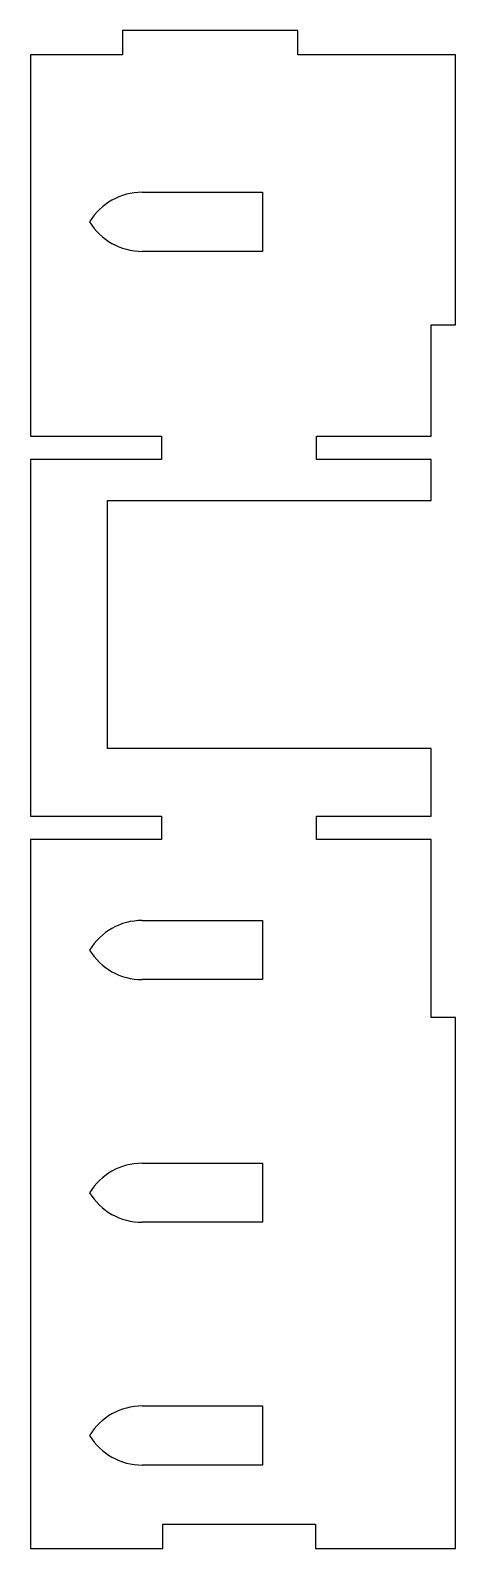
# Model space of a CAD drawing. Header units: millimetres. Extents: x -9.6 to 9.6, y -34.1 to 34.1.
import ezdxf

# ---------------------------------------------------------------- set-up
doc = ezdxf.new("R2010")
doc.units = ezdxf.units.MM
doc.layers.add('CUTOUTS', color=1, linetype='CONTINUOUS')
doc.layers.add('PERIMETER', color=5, linetype='CONTINUOUS')

msp = doc.modelspace()

# ---------------------------------------------------------------- linework, layer by layer
at = {"layer": 'CUTOUTS'}
for p, q in [((-4.545, 26.84), (0.884, 26.84)), ((0.884, 26.84), (0.884, 24.185)), ((0.884, 24.185), (-4.545, 24.185)), ((-4.545, -5.887), (0.884, -5.887)), ((0.884, -5.887), (0.884, -8.542)), ((0.884, -8.542), (-4.545, -8.542)), ((-4.545, -16.796), (0.884, -16.796)), ((0.884, -16.796), (0.884, -19.451)), ((0.884, -19.451), (-4.545, -19.451)), ((-4.545, -27.705), (0.884, -27.705)), ((0.884, -27.705), (0.884, -30.36)), ((0.884, -30.36), (-4.545, -30.36))]:
    msp.add_line(p, q, dxfattribs=at)
for centre, start, end in [((-4.545, 24.085), 90, 148.79287), ((-4.545, 26.94), 211.20713, 270), ((-4.545, -8.642), 90, 148.79287), ((-4.545, -5.787), 211.20713, 270), ((-4.545, -19.551), 90, 148.79287), ((-4.545, -16.696), 211.20713, 270), ((-4.545, -30.46), 90, 148.79287), ((-4.545, -27.605), 211.20713, 270)]:
    msp.add_arc(centre, 2.755, start, end, dxfattribs=at)
at = {"layer": 'PERIMETER'}
for p, q in [((2.475, 34.116), (-5.424, 34.116)), ((-5.424, 34.116), (-5.424, 33.016)), ((2.475, 33.016), (2.475, 34.116)), ((-5.424, 33.016), (-9.57, 33.016)), ((-9.57, 33.016), (-9.57, 15.884)), ((9.57, 33.016), (2.475, 33.016)), ((9.57, 20.884), (9.57, 33.016)), ((8.47, 15.884), (8.47, 20.884)), ((8.47, 20.884), (9.57, 20.884)), ((-9.57, 15.884), (-3.661, 15.884)), ((-3.661, 15.884), (-3.661, 14.834)), ((3.314, 14.834), (3.314, 15.884)), ((3.314, 15.884), (8.47, 15.884)), ((-3.661, 14.834), (-9.57, 14.834)), ((-9.57, 14.834), (-9.57, -1.198)), ((8.47, 14.834), (3.314, 14.834)), ((8.47, 12.984), (8.47, 14.834)), ((-6.095, 1.842), (-6.095, 12.984)), ((-6.095, 12.984), (8.47, 12.984)), ((8.47, 1.842), (-6.095, 1.842)), ((8.47, -1.198), (8.47, 1.842)), ((-9.57, -1.198), (-3.661, -1.198)), ((-3.661, -1.198), (-3.661, -2.248)), ((3.314, -1.198), (8.47, -1.198)), ((3.314, -2.248), (3.314, -1.198)), ((-3.661, -2.248), (-9.57, -2.248)), ((-9.57, -2.248), (-9.57, -34.116)), ((8.47, -2.248), (3.314, -2.248)), ((8.47, -10.248), (8.47, -2.248)), ((9.57, -10.248), (8.47, -10.248)), ((9.57, -34.116), (9.57, -10.248)), ((-3.611, -34.116), (-3.611, -33.016)), ((-3.611, -33.016), (3.264, -33.016)), ((3.264, -33.016), (3.264, -34.116)), ((-9.57, -34.116), (-3.611, -34.116)), ((3.264, -34.116), (9.57, -34.116))]:
    msp.add_line(p, q, dxfattribs=at)

doc.saveas('drawing.dxf')
